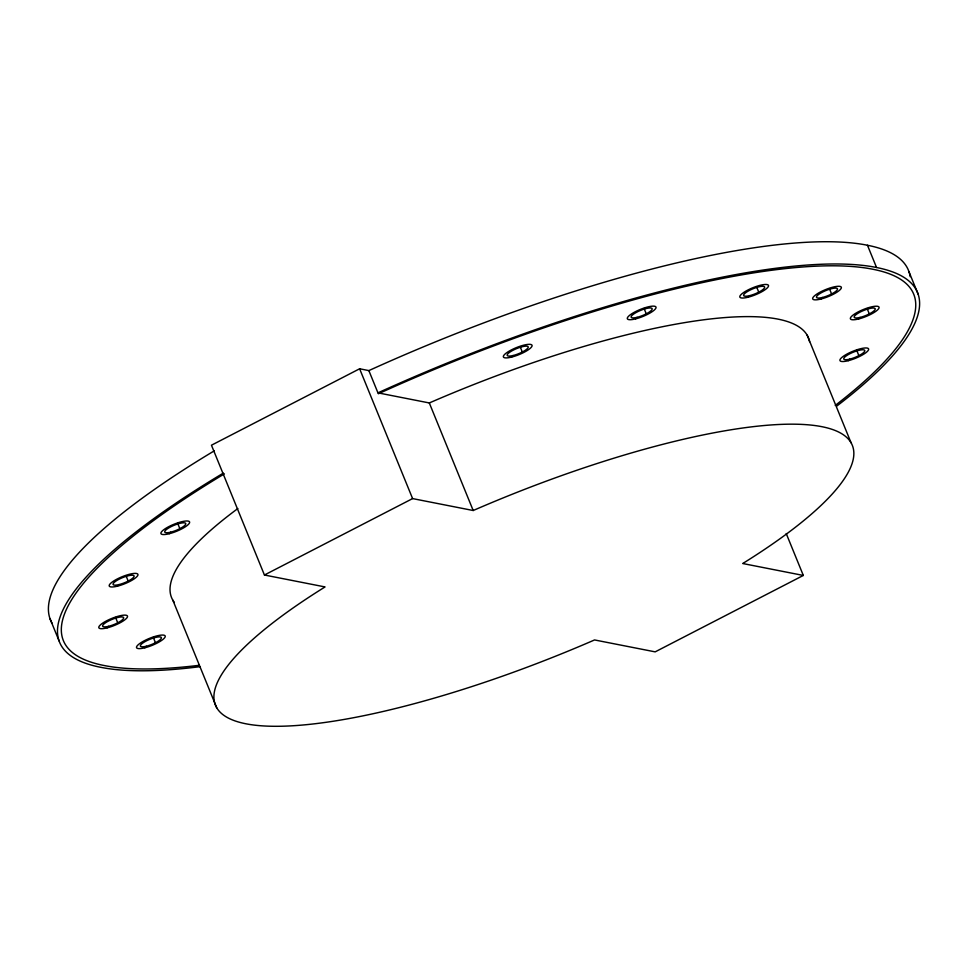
<?xml version="1.0" encoding="UTF-8"?>
<svg xmlns="http://www.w3.org/2000/svg" width="968" height="968" viewBox="0 0 968 968"><rect width="100%" height="100%" fill="white"/><g stroke="black" fill="none" stroke-linecap="round" stroke-linejoin="round"><path stroke-width="1.45" d="M910.186 276.679A462.91 111.985 -22.2 0 0 867.461 245.255A463.14 112.046 -22.2 0 0 368.856 370.599L359.624 368.784L211.46 445.207L264.433 575.016L325.042 586.935A343.918 83.2 -22.2 0 0 245.896 723.786A343.918 83.2 -22.2 0 0 594.558 639.945L655.167 651.863L803.319 575.44L786.234 533.562M264.433 575.016L412.598 498.593L473.195 510.511A343.918 83.2 -22.2 0 1 821.856 426.682A343.918 83.2 -22.2 0 1 742.722 563.521L803.319 575.44M368.856 370.599L377.944 392.851L429.308 402.954A343.918 83.2 -22.2 0 1 809.563 341.668M909.037 271.923L918.124 294.175M867.461 245.255L876.548 267.507A462.91 111.985 -22.2 0 1 836.751 406.1M867.11 308.514L869.312 313.91M856.668 350.259L858.87 355.655M829.394 288.585L831.597 293.982M807.155 335.182L851.053 442.739M756.553 286.77L758.755 292.167M644.059 308.441L646.261 313.838M520.106 346.629L522.309 352.025M429.308 402.954L473.195 510.511M359.624 368.784L412.598 498.593M177.652 523.289L179.854 528.673M172.812 600.148L216.711 707.717M153.259 637.355L155.461 642.752M125.985 575.682L128.187 581.078M115.543 617.427L117.745 622.823M49.985 618.637L59.072 640.901M223.293 473.134A463.14 112.046 -22.2 0 0 101.301 667.412A462.91 111.985 -22.2 0 0 199.88 666.674M377.944 392.851A463.14 112.046 -22.2 0 1 876.548 267.507M174.373 602.459A343.918 83.2 -22.2 0 1 237.862 508.539M51.97 623.029A463.14 112.046 -22.2 0 1 214.218 450.882M378.391 393.758A459.014 111.042 -22.2 0 1 873.088 269.298A458.784 110.993 -22.2 0 1 835.251 405.411M199.275 665.294A458.784 110.993 -22.2 0 1 104.762 665.633A459.014 111.042 -22.2 0 1 224.394 473.848M637.065 317.335A11.35 2.747 -22.2 0 0 652.19 308.707A11.35 2.747 -22.2 0 0 635.71 312.749A11.35 2.747 -22.2 0 0 637.065 317.335M513.113 355.522A11.35 2.747 -22.2 0 0 528.238 346.895A11.35 2.747 -22.2 0 0 511.757 350.936A11.35 2.747 -22.2 0 0 513.113 355.522M749.559 295.663A11.35 2.747 -22.2 0 0 764.684 287.036A11.35 2.747 -22.2 0 0 748.203 291.078A11.35 2.747 -22.2 0 0 749.559 295.663M170.658 532.182A11.35 2.747 -22.2 0 0 185.783 523.543A11.35 2.747 -22.2 0 0 169.303 527.596A11.35 2.747 -22.2 0 0 170.658 532.182M118.991 584.587A11.35 2.747 -22.2 0 0 134.116 575.948A11.35 2.747 -22.2 0 0 117.636 580.001A11.35 2.747 -22.2 0 0 118.991 584.587M108.549 626.32A11.35 2.747 -22.2 0 0 123.674 617.693A11.35 2.747 -22.2 0 0 107.194 621.734A11.35 2.747 -22.2 0 0 108.549 626.32M822.401 297.478A11.35 2.747 -22.2 0 0 837.526 288.851A11.35 2.747 -22.2 0 0 821.045 292.893A11.35 2.747 -22.2 0 0 822.401 297.478M860.116 317.407A11.35 2.747 -22.2 0 0 875.241 308.78A11.35 2.747 -22.2 0 0 858.761 312.821A11.35 2.747 -22.2 0 0 860.116 317.407M849.674 359.152A11.35 2.747 -22.2 0 0 864.799 350.513A11.35 2.747 -22.2 0 0 848.319 354.566A11.35 2.747 -22.2 0 0 849.674 359.152M146.265 646.249A11.35 2.747 -22.2 0 0 161.39 637.622A11.35 2.747 -22.2 0 0 144.91 641.675A11.35 2.747 -22.2 0 0 146.265 646.249M144.861 647.786A15.488 3.751 -22.2 0 0 165.201 636.012A15.488 3.751 -22.2 0 0 142.514 641.736A15.488 3.751 -22.2 0 0 144.861 647.786M848.258 360.689A15.488 3.751 -22.2 0 0 868.599 348.916A15.488 3.751 -22.2 0 0 845.923 354.639A15.488 3.751 -22.2 0 0 848.258 360.689M858.701 318.944A15.488 3.751 -22.2 0 0 879.041 307.171A15.488 3.751 -22.2 0 0 856.365 312.894A15.488 3.751 -22.2 0 0 858.701 318.944M820.985 299.015A15.488 3.751 -22.2 0 0 841.325 287.242A15.488 3.751 -22.2 0 0 818.65 292.965A15.488 3.751 -22.2 0 0 820.985 299.015M107.145 627.857A15.488 3.751 -22.2 0 0 127.486 616.084A15.488 3.751 -22.2 0 0 104.798 621.807A15.488 3.751 -22.2 0 0 107.145 627.857M117.576 586.124A15.488 3.751 -22.2 0 0 137.916 574.339A15.488 3.751 -22.2 0 0 115.24 580.062A15.488 3.751 -22.2 0 0 117.576 586.124M169.243 533.719A15.488 3.751 -22.2 0 0 189.583 521.933A15.488 3.751 -22.2 0 0 166.907 527.669A15.488 3.751 -22.2 0 0 169.243 533.719M748.143 297.2A15.488 3.751 -22.2 0 0 768.495 285.427A15.488 3.751 -22.2 0 0 745.808 291.15A15.488 3.751 -22.2 0 0 748.143 297.2M511.709 357.059A15.488 3.751 -22.2 0 0 532.049 345.286A15.488 3.751 -22.2 0 0 509.362 351.009A15.488 3.751 -22.2 0 0 511.709 357.059M635.661 318.871A15.488 3.751 -22.2 0 0 656.001 307.098A15.488 3.751 -22.2 0 0 633.314 312.821A15.488 3.751 -22.2 0 0 635.661 318.871"/></g></svg>
